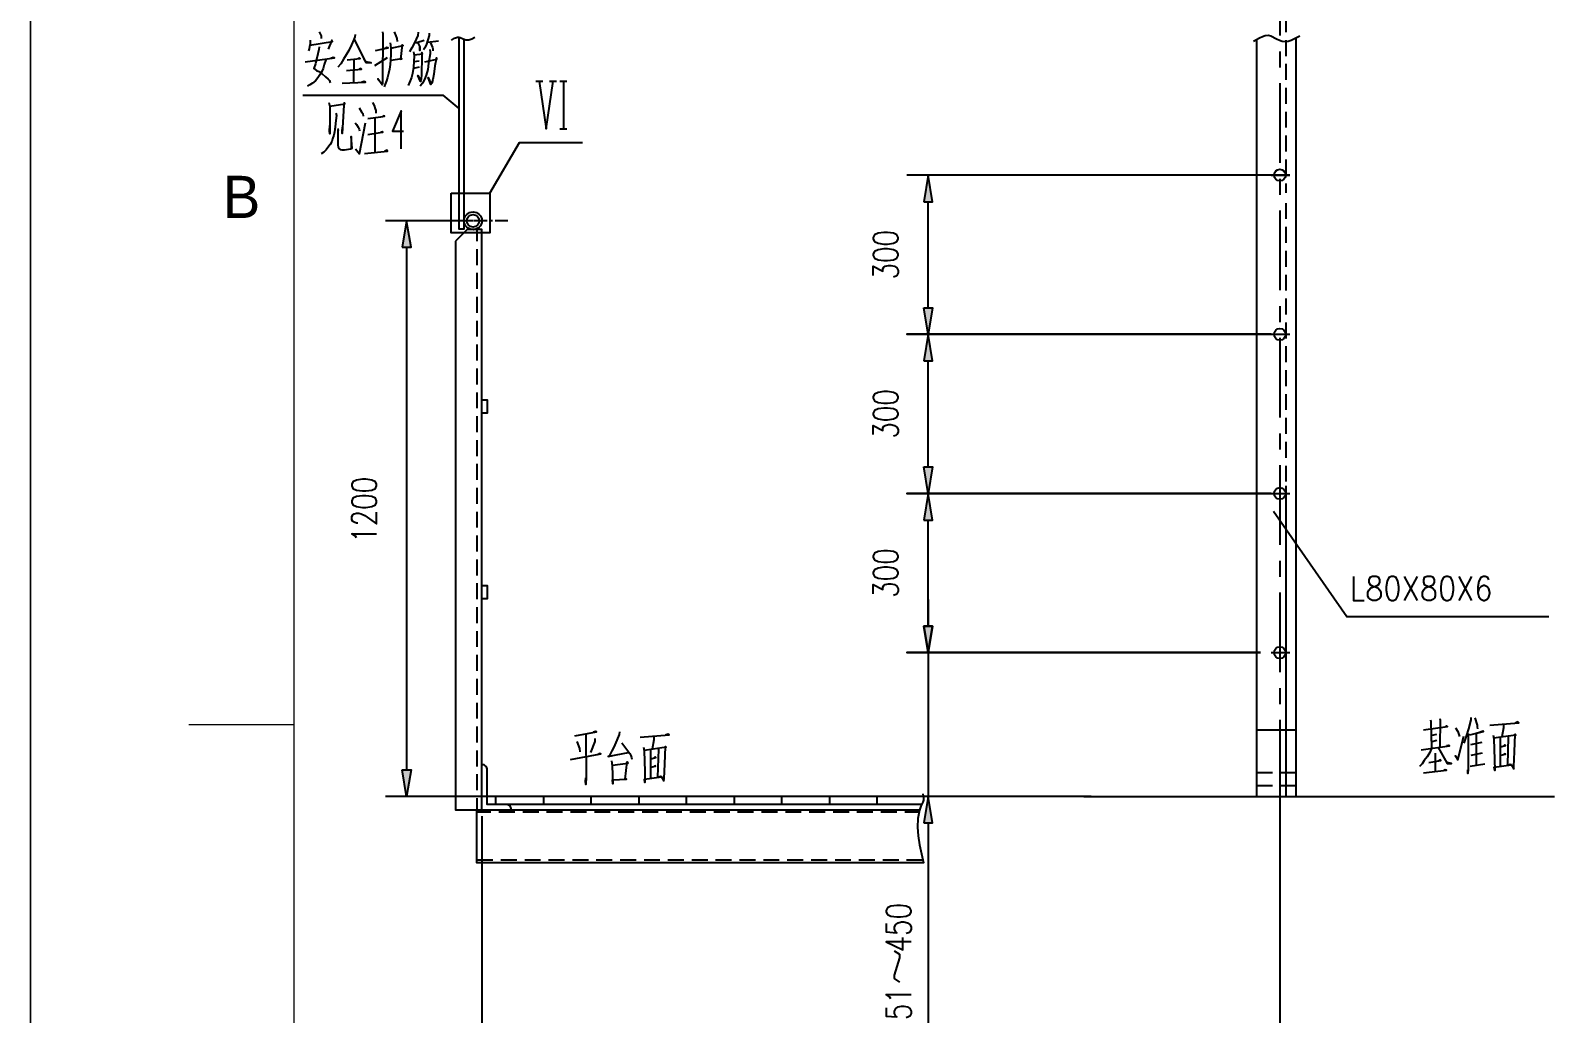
# Model space of a CAD drawing. Extents: x 148 to 221443, y -36682 to 6758.
# Drawn here: x 94232 to 97122, y -8598 to -6734 of the extents above; entities that cross this region are included whole.
import ezdxf
from ezdxf.enums import TextEntityAlignment as Align

# ---------------------------------------------------------------- set-up
doc = ezdxf.new("R2010")
doc.units = 0
doc.header["$LTSCALE"] = 10
doc.header["$MEASUREMENT"] = 0
doc.layers.add('2（细实线）', color=3, linetype='Continuous', lineweight=20)
doc.layers.add('图框层', color=7, linetype='Continuous', lineweight=15)
doc.styles.add('HZ', font='ROMS.SHX', dxfattribs={"width": 0.75, "bigfont": 'GBCBIG.SHX'})

# ---------------------------------------------------------------- blocks, each defined once
blk = doc.blocks.new('1.5a2')
blk.add_line((16115.88, 9926.58), (16125.88, 9926.58))
at = {"layer": '图框层', "ltscale": 10}
for p, q in [((16100.88, 9716.58), (16100.88, 10136.58)), ((16100.88, 10136.58), (16100.88, 9716.58)), ((16125.88, 9726.58), (16125.88, 10126.58))]:
    blk.add_line(p, q, dxfattribs=at)
at = {"style": 'HZ'}
blk.add_text('B', height=4, dxfattribs=at).set_placement((16120.88, 9976.58), align=Align.MIDDLE)

msp = doc.modelspace()

# ---------------------------------------------------------------- linework, layer by layer
at = {"layer": '2（细实线）', "lineweight": -3}
for points in [[(96600.9696, -6593.0335), (96600.9696, -6743.8825)], [(96612.0342, -6707.2193), (96612.0342, -6737.389)], [(94762.3778, -6752.7686), (94762.3778, -6759.4727), (94761.2881, -6764.5008), (94760.1983, -6768.6909), (94759.1086, -6772.8809)], [(94761.8329, -6761.9874), (94804.3319, -6755.2827), (94803.2422, -6752.7686), (94796.159, -6769.5295)], [(94779.2684, -6736.8458), (94781.9928, -6741.8739), (94783.0824, -6744.3879), (94783.0824, -6746.9019), (94783.0824, -6749.416)], [(94847.3757, -6741.8739), (94846.8309, -6746.0639), (94845.1962, -6751.092), (94840.8374, -6761.1488), (94835.3888, -6772.0435), (94830.4851, -6780.4237), (94825.5814, -6788.8044), (94820.6775, -6797.1845), (94814.6842, -6803.8892)], [(94845.1962, -6750.254), (94867.5353, -6794.6711), (94877.8879, -6795.5091), (94868.0803, -6793.8325), (94864.8112, -6788.8044)], [(94899.1372, -6736.8458), (94900.2269, -6741.0358), (94899.6821, -6829.0308), (94899.1372, -6834.8975), (94898.5923, -6837.411), (94890.4194, -6825.6788), (94898.5923, -6835.7355), (94899.6821, -6831.5449)], [(94913.8483, -6757.7961), (94915.4829, -6767.0148), (94914.9381, -6779.5856), (94914.3931, -6790.4804), (94913.8483, -6798.8612), (94912.7587, -6807.2413), (94911.1241, -6815.622), (94908.9448, -6823.1641), (94906.7651, -6829.8688), (94904.5858, -6835.7355), (94902.4063, -6840.763)], [(94915.4829, -6767.8529), (94938.3669, -6762.8248), (94936.7325, -6761.1488), (94933.4634, -6788.8044), (94936.1876, -6787.9664), (94914.9381, -6791.3184)], [(94921.4763, -6736.8458), (94924.7455, -6744.3879), (94926.9249, -6749.416), (94927.4699, -6755.2827)], [(94967.2445, -6737.6832), (94966.1547, -6743.5493), (94960.1614, -6757.7961), (94955.2576, -6767.0148), (94950.8987, -6774.5576)], [(94962.3408, -6756.9587), (94964.5202, -6756.9587), (94978.6865, -6752.7686)], [(94966.6997, -6757.7961), (94970.5137, -6765.3388), (94970.5137, -6772.0435), (94969.9688, -6765.3388)], [(94987.949, -6739.3598), (94987.949, -6743.5493), (94983.0454, -6760.3107), (94979.7763, -6767.0148), (94977.052, -6771.2049)], [(94984.6799, -6756.1207), (95005.9295, -6753.6066)], [(94990.6735, -6757.7961), (94994.4874, -6766.1768), (94995.0322, -6768.6909), (94995.0322, -6772.8809)], [(95030.4258, -6752.2907), (95035.9395, -6748.9051), (95041.4123, -6746.7951), (95044.1205, -6746.6175), (95046.8043, -6747.212), (95052.1354, -6749.8878), (95057.5174, -6752.2321), (95063.0369, -6752.1589), (95068.6655, -6750.0989), (95074.3486, -6747.0454)], [(95044.1882, -6746.623), (95044.1882, -7110.0202), (95054.2472, -7110.0202), (95054.2472, -6751.0078)], [(96551.2682, -6754.668), (96562.2954, -6747.8962), (96567.7834, -6745.3083), (96573.2409, -6743.6774), (96578.6574, -6743.3222), (96584.0249, -6744.51), (96594.6874, -6749.8621), (96600.0417, -6752.6386), (96605.4513, -6754.5509), (96610.9368, -6755.0983), (96616.4904, -6754.4044), (96622.0984, -6752.7167), (96627.7474, -6750.2839), (96639.1135, -6744.1773)], [(96556.71, -6751.1707), (96556.71, -8186.0746), (96632.1522, -8186.0746), (96632.1522, -6748.0402)], [(96612.0342, -6752.4738), (96612.0342, -6782.6435)], [(94753.1152, -6793.8325), (94808.1459, -6786.2904), (94805.9665, -6785.4523), (94801.6075, -6787.1284)], [(94791.8002, -6789.6424), (94789.0758, -6798.8612), (94786.8964, -6806.4033), (94784.1721, -6812.2694), (94780.903, -6818.1361), (94776.5441, -6824.0021), (94772.1852, -6829.8688), (94766.7366, -6834.0589), (94761.8329, -6837.411), (94757.4741, -6839.925)], [(94779.2684, -6765.3388), (94778.7235, -6770.3675), (94772.1852, -6797.1845), (94769.4609, -6806.4033), (94774.3647, -6809.7559), (94778.7235, -6812.2694), (94784.1721, -6815.622), (94791.2553, -6822.3261), (94796.159, -6826.5162), (94798.8833, -6829.0308), (94800.5179, -6833.2209)], [(94832.6645, -6789.6424), (94857.1831, -6787.1284), (94855.0037, -6786.2904), (94852.8242, -6787.9664)], [(94845.1962, -6788.8044), (94844.6514, -6833.2209)], [(94884.971, -6800.5372), (94908.9448, -6785.4523)], [(94886.0606, -6772.0435), (94910.0343, -6767.0148), (94907.8548, -6766.1768), (94902.9512, -6768.6909)], [(94958.5267, -6774.5576), (94959.6164, -6782.0997), (94959.0717, -6792.9951), (94957.9819, -6803.8892), (94956.3473, -6815.622), (94954.7128, -6823.1641), (94951.9885, -6829.8688), (94948.1745, -6838.249)], [(94959.6164, -6780.4237), (94975.4174, -6778.7476), (94974.3277, -6776.2336), (94973.7828, -6782.9377), (94973.2379, -6818.1361), (94972.6932, -6825.6788), (94972.1482, -6829.0308), (94971.6034, -6830.7062), (94966.1547, -6819.8127), (94971.6034, -6829.0308), (94966.1547, -6819.8127)], [(94989.0388, -6770.3675), (94990.1285, -6774.5576), (94989.5836, -6778.7476), (94986.8595, -6796.3465), (94985.2247, -6808.0793), (94981.9557, -6818.9741), (94979.2315, -6827.3548), (94975.4174, -6834.0589), (94971.0584, -6839.925)], [(94979.7763, -6793.8325), (95002.6603, -6788.8044), (95001.5706, -6786.2904), (94998.8461, -6801.3752), (94996.6668, -6817.298), (94995.0322, -6827.3548), (94992.8528, -6834.0589), (94991.2183, -6836.5729), (94985.7697, -6823.1641), (94991.7632, -6835.7355)], [(96600.9696, -6774.0522), (96600.9696, -6804.2225)], [(94831.0299, -6809.7559), (94859.9074, -6807.2413), (94858.2728, -6806.4033), (94856.0934, -6807.2413)], [(94968.8791, -6803.8892), (94958.5267, -6806.4033)], [(94968.8791, -6792.1564), (94959.0717, -6793.8325)], [(96612.0342, -6797.7283), (96612.0342, -6827.898)], [(94822.857, -6834.0589), (94866.9906, -6832.3829), (94864.8112, -6830.7062), (94860.4522, -6832.3829)], [(95190.2183, -6830.0349), (95203.2948, -6830.0349)], [(95196.7566, -6830.0349), (95209.8332, -6920.5439), (95222.9098, -6830.0349)], [(95216.3714, -6830.0349), (95229.4481, -6830.0349)], [(95235.9864, -6830.0349), (95249.0631, -6830.0349)], [(95242.5247, -6830.0349), (95242.5247, -6920.5439)], [(96600.9696, -6834.3922), (96600.9696, -6985.2406)], [(96612.0342, -6842.9829), (96612.0342, -6873.1525)], [(94748.1995, -6856.8055), (95013.7932, -6856.8055), (95044.1882, -6882.3029)], [(94797.776, -6870.7716), (94799.4106, -6878.3137), (94799.4106, -6930.2729), (94798.8658, -6924.4068), (94799.4106, -6914.35)], [(94799.4106, -6877.4763), (94828.2881, -6873.2856), (94826.6536, -6871.6096), (94826.1086, -6875.7996), (94822.8395, -6929.4349), (94822.8395, -6923.5688), (94823.9292, -6915.1881)], [(94880.5945, -6870.7716), (94883.8637, -6876.6383), (94885.4983, -6882.5043), (94886.5879, -6885.8564), (94886.5879, -6890.8845)], [(94810.8526, -6890.8845), (94811.9423, -6895.0751), (94810.8526, -6905.1313), (94809.7629, -6916.8641), (94808.6732, -6926.0828), (94807.0386, -6932.7875), (94804.8591, -6939.4916), (94803.2246, -6944.5197), (94799.9555, -6950.3864), (94795.5965, -6956.2531), (94792.3275, -6960.4426), (94788.5134, -6964.6333), (94783.0649, -6967.9853)], [(94854.9861, -6880.8283), (94859.8898, -6888.3704), (94862.0692, -6891.7231), (94862.6141, -6896.7512)], [(94871.3319, -6900.9412), (94896.3954, -6897.5892), (94903.4785, -6896.7512), (94901.299, -6895.9132), (94898.5747, -6897.5892)], [(94884.9534, -6900.1032), (94884.9534, -6964.6333)], [(94934.8728, -6958.6469), (94934.8728, -6886.8146), (94918.2675, -6925.1246), (94939.024, -6925.1246)], [(96612.0342, -6888.2374), (96612.0342, -6918.4077)], [(94814.1218, -6920.2161), (94815.2115, -6922.7302), (94814.6666, -6924.4068), (94814.6666, -6942.8437), (94814.6666, -6951.2244), (94815.2115, -6955.4145), (94816.8461, -6957.9285), (94819.0255, -6959.6046), (94822.2947, -6960.4426), (94827.1984, -6960.4426), (94838.6404, -6958.7672), (94840.8198, -6957.9285), (94841.9095, -6957.0911), (94839.7301, -6935.3016), (94840.2749, -6957.0911)], [(94847.3581, -6909.3214), (94850.0825, -6912.674), (94853.3516, -6917.7027), (94854.9861, -6921.0548), (94855.531, -6924.4068)], [(94848.4479, -6958.7672), (94855.531, -6967.9853), (94867.5178, -6909.3214)], [(94871.3319, -6931.1109), (94894.7608, -6927.7589), (94900.2094, -6926.9208), (94898.5747, -6926.0828), (94896.3954, -6926.9208)], [(95235.9864, -6920.5439), (95249.0631, -6920.5439)], [(96612.0342, -6933.4925), (96612.0342, -6963.6616)], [(94865.3385, -6967.1473), (94908.9271, -6962.9566), (94907.8373, -6961.2806), (94902.9336, -6963.7952)], [(95102.673, -7042.8315), (95159.0298, -6946.3068), (95278.8102, -6946.3068)], [(96612.0342, -6978.7464), (96612.0342, -7008.9167)], [(96619.8603, -7008.4486), (96584.4636, -7008.4486), (95893.7934, -7008.4486)], [(95925.6466, -7058.7318), (95942.4114, -7058.7318), (95934.0291, -7008.4486), (95925.6466, -7058.7318)], [(96584.4636, -7008.3302), (96619.8603, -7008.3302)], [(96600.9696, -7015.4108), (96600.9696, -7045.5805)], [(95029.9612, -7042.8315), (95102.673, -7042.8315), (95102.673, -7117.8333), (95029.9612, -7117.8333), (95029.9612, -7042.8315)], [(96612.0342, -7024.0015), (96612.0342, -7041.8177)], [(95934.0291, -7259.8634), (95934.0291, -7058.7318)], [(96600.9696, -7075.7496), (96600.9696, -7226.5992)], [(96612.0342, -7061.5955), (96612.0342, -7091.518)], [(95071.0958, -7094.9348), (94904.9669, -7094.9348)], [(94936.8203, -7145.218), (94953.5853, -7145.218), (94945.2027, -7094.9348), (94936.8203, -7145.218)], [(95057.6471, -7094.9348), (95033.7845, -7094.9348)], [(95067.7062, -7094.9348), (95062.6768, -7094.9348)], [(95097.8829, -7094.9348), (95072.7356, -7094.9348)], [(95107.9417, -7094.9348), (95102.9122, -7094.9348)], [(95136.834, -7094.9348), (95112.9712, -7094.9348)], [(96612.0342, -7106.6029), (96612.0342, -7136.7725)], [(95078.0488, -7111.7792), (95078.0488, -7133.5267)], [(95830.0869, -7129.574), (95832.3223, -7134.2677), (95839.0282, -7137.3957), (95850.2048, -7138.96), (95856.9108, -7138.96), (95868.0874, -7137.3957), (95874.7931, -7134.2677), (95877.0287, -7129.574), (95877.0287, -7126.4454), (95874.7931, -7121.7524), (95868.0874, -7118.6243), (95856.9108, -7117.0594), (95850.2048, -7117.0594), (95839.0282, -7118.6243), (95832.3223, -7121.7524), (95830.0869, -7126.4454), (95830.0869, -7129.574)], [(94945.2027, -7145.218), (94945.2027, -8135.7914)], [(95078.0488, -7148.6121), (95078.0488, -7178.7818)], [(95830.0869, -7160.8613), (95832.3223, -7165.5549), (95839.0282, -7168.6829), (95850.2048, -7170.2479), (95856.9108, -7170.2479), (95868.0874, -7168.6829), (95874.7931, -7165.5549), (95877.0287, -7160.8613), (95877.0287, -7157.7326), (95874.7931, -7153.0396), (95868.0874, -7149.9116), (95856.9108, -7148.3466), (95850.2048, -7148.3466), (95839.0282, -7149.9116), (95832.3223, -7153.0396), (95830.0869, -7157.7326), (95830.0869, -7160.8613)], [(96612.0342, -7151.8574), (96612.0342, -7182.027)], [(95078.0488, -7193.8666), (95078.0488, -7224.0363)], [(95830.0869, -7198.4064), (95830.0869, -7181.1976), (95847.9696, -7190.5842), (95847.9696, -7185.8912), (95850.2048, -7182.7625), (95852.4401, -7181.1976), (95859.1462, -7179.6339), (95863.6167, -7179.6339), (95870.3229, -7181.1976), (95874.7931, -7184.3269), (95877.0287, -7189.0198), (95877.0287, -7193.7135), (95874.7931, -7198.4064), (95872.558, -7199.9708), (95868.0874, -7201.5345)], [(96612.0342, -7197.1119), (96612.0342, -7227.2822)], [(95078.0488, -7239.1218), (95078.0488, -7269.2915)], [(96612.0342, -7242.3664), (96612.0342, -7272.5367)], [(95925.6466, -7259.8634), (95942.4114, -7259.8634), (95934.0291, -7310.1459), (95925.6466, -7259.8634)], [(96600.9696, -7256.7689), (96600.9696, -7286.9385)], [(95078.0488, -7284.3763), (95078.0488, -7314.5454)], [(95925.6466, -7360.4291), (95942.4114, -7360.4291), (95934.0291, -7310.1459), (95925.6466, -7360.4291)], [(96584.4636, -7310.1459), (96619.8603, -7310.1459)], [(96612.0342, -7287.6215), (96612.0342, -7317.7912)], [(95078.0488, -7329.6302), (95078.0488, -7359.8005)], [(96600.9696, -7317.1082), (96600.9696, -7467.9569)], [(96612.0342, -7332.876), (96612.0342, -7363.0457)], [(95934.0291, -7561.5607), (95934.0291, -7360.4291)], [(95078.0488, -7374.885), (95078.0488, -7405.055)], [(96612.0342, -7378.1303), (96612.0342, -7408.3005)], [(95078.0488, -7420.1395), (95078.0488, -7450.3092)], [(95830.0869, -7431.272), (95832.3223, -7435.965), (95839.0282, -7439.0937), (95850.2048, -7440.658), (95856.9108, -7440.658), (95868.0874, -7439.0937), (95874.7931, -7435.965), (95877.0287, -7431.272), (95877.0287, -7428.1431), (95874.7931, -7423.4501), (95868.0874, -7420.3211), (95856.9108, -7418.7571), (95850.2048, -7418.7571), (95839.0282, -7420.3211), (95832.3223, -7423.4501), (95830.0869, -7428.1431), (95830.0869, -7431.272)], [(96612.0342, -7423.3854), (96612.0342, -7453.5551)], [(95088.1077, -7434.3446), (95098.1665, -7434.3446), (95098.1665, -7459.4862), (95088.1077, -7459.4862)], [(95830.0869, -7462.5587), (95832.3223, -7467.252), (95839.0282, -7470.3809), (95850.2048, -7471.9453), (95856.9108, -7471.9453), (95868.0874, -7470.3809), (95874.7931, -7467.252), (95877.0287, -7462.5587), (95877.0287, -7459.4303), (95874.7931, -7454.7376), (95868.0874, -7451.6087), (95856.9108, -7450.0443), (95850.2048, -7450.0443), (95839.0282, -7451.6087), (95832.3223, -7454.7376), (95830.0869, -7459.4303), (95830.0869, -7462.5587)], [(95078.0488, -7465.3941), (95078.0488, -7495.564)], [(95830.0869, -7500.1032), (95830.0869, -7482.8956), (95847.9696, -7492.2816), (95847.9696, -7487.5886), (95850.2048, -7484.4599), (95852.4401, -7482.8956), (95859.1462, -7481.3316), (95863.6167, -7481.3316), (95870.3229, -7482.8956), (95874.7931, -7486.0245), (95877.0287, -7490.7178), (95877.0287, -7495.4102), (95874.7931, -7500.1032), (95872.558, -7501.6682), (95868.0874, -7503.2322)], [(96612.0342, -7468.6399), (96612.0342, -7498.8093)], [(95078.0488, -7510.6492), (95078.0488, -7540.8186)], [(96600.9696, -7498.1269), (96600.9696, -7528.2966)], [(96612.0342, -7513.8944), (96612.0342, -7544.0641)], [(95078.0488, -7555.9034), (95078.0488, -7586.0737)], [(95925.6466, -7561.5607), (95942.4114, -7561.5607), (95934.0291, -7611.843), (95925.6466, -7561.5607)], [(96600.9696, -7558.466), (96600.9696, -7709.3146)], [(96612.0342, -7559.1489), (96612.0342, -7589.3192)], [(94841.2606, -7597.4848), (94843.4958, -7602.1781), (94850.2019, -7605.3065), (94861.3784, -7606.8711), (94868.0844, -7606.8711), (94879.2608, -7605.3065), (94885.9669, -7602.1781), (94888.2022, -7597.4848), (94888.2022, -7594.3565), (94885.9669, -7589.6632), (94879.2608, -7586.5342), (94868.0844, -7584.9702), (94861.3784, -7584.9702), (94850.2019, -7586.5342), (94843.4958, -7589.6632), (94841.2606, -7594.3565), (94841.2606, -7597.4848)], [(96612.0342, -7597.5407), (96612.0342, -7612.7375)], [(94841.2606, -7628.7717), (94843.4958, -7633.4647), (94850.2019, -7636.594), (94861.3784, -7638.158), (94868.0844, -7638.158), (94879.2608, -7636.594), (94885.9669, -7633.4647), (94888.2022, -7628.7717), (94888.2022, -7625.6434), (94885.9669, -7620.9504), (94879.2608, -7617.8217), (94868.0844, -7616.2574), (94861.3784, -7616.2574), (94850.2019, -7617.8217), (94843.4958, -7620.9504), (94841.2606, -7625.6434), (94841.2606, -7628.7717)], [(95078.0488, -7601.1585), (95078.0488, -7631.3282)], [(95925.6466, -7662.1265), (95942.4114, -7662.1265), (95934.0291, -7611.843), (95925.6466, -7662.1265)], [(96584.4636, -7611.843), (96619.8603, -7611.843)], [(96612.0342, -7604.4041), (96612.0342, -7634.5734)], [(96612.0342, -7627.8226), (96612.0342, -7657.9917)], [(94852.4371, -7667.8809), (94850.2019, -7667.8809), (94845.7313, -7666.3166), (94843.4958, -7664.752), (94841.2606, -7661.6239), (94841.2606, -7655.3657), (94843.4958, -7652.2376), (94845.7313, -7650.6727), (94850.2019, -7649.1083), (94854.6724, -7649.1083), (94859.1431, -7650.6727), (94865.849, -7653.8016), (94888.2022, -7669.4453), (94888.2022, -7647.5446)], [(95078.0488, -7646.413), (95078.0488, -7676.5824)], [(97110.7305, -7845.5875), (96727.9046, -7845.5875), (96589.1968, -7645.9248)], [(96612.0342, -7649.6583), (96612.0342, -7679.8286)], [(95934.0291, -7812.9749), (95934.0291, -7863.2581), (95934.0291, -7662.1265)], [(96612.0342, -7673.0765), (96612.0342, -7703.2468)], [(94850.2019, -7696.0395), (94847.9664, -7692.9102), (94841.2606, -7688.2175), (94888.2022, -7688.2175)], [(95078.0488, -7691.6676), (95078.0488, -7721.8372)], [(96612.0342, -7694.9134), (96612.0342, -7725.0831)], [(95078.0488, -7736.9221), (95078.0488, -7767.0917)], [(95830.0869, -7732.9694), (95832.3223, -7737.6624), (95839.0282, -7740.7914), (95850.2048, -7742.3554), (95856.9108, -7742.3554), (95868.0874, -7740.7914), (95874.7931, -7737.6624), (95877.0287, -7732.9694), (95877.0287, -7729.8405), (95874.7931, -7725.1475), (95868.0874, -7722.0191), (95856.9108, -7720.4545), (95850.2048, -7720.4545), (95839.0282, -7722.0191), (95832.3223, -7725.1475), (95830.0869, -7729.8405), (95830.0869, -7732.9694)], [(96600.9696, -7739.4846), (96600.9696, -7769.6543)], [(96612.0342, -7718.3317), (96612.0342, -7748.5014)], [(96612.0342, -7740.1676), (96612.0342, -7770.3373)], [(95830.0869, -7764.2564), (95832.3223, -7768.9494), (95839.0282, -7772.0786), (95850.2048, -7773.6427), (95856.9108, -7773.6427), (95868.0874, -7772.0786), (95874.7931, -7768.9494), (95877.0287, -7764.2564), (95877.0287, -7761.1277), (95874.7931, -7756.4347), (95868.0874, -7753.306), (95856.9108, -7751.7414), (95850.2048, -7751.7414), (95839.0282, -7753.306), (95832.3223, -7756.4347), (95830.0869, -7761.1277), (95830.0869, -7764.2564)], [(96612.0342, -7763.5859), (96612.0342, -7793.7559)], [(96740.3847, -7769.2054), (96740.3847, -7814.4599), (96761.0775, -7814.4599)], [(96776.5969, -7769.2054), (96771.4242, -7771.3602), (96769.6996, -7775.6699), (96769.6996, -7779.9805), (96771.4242, -7784.2905), (96774.8726, -7786.4451), (96781.7702, -7788.6002), (96786.9433, -7790.7548), (96790.3921, -7795.0654), (96792.1163, -7799.3751), (96792.1163, -7805.8396), (96790.3921, -7810.1502), (96788.6678, -7812.3051), (96783.4945, -7814.4599), (96776.5969, -7814.4599), (96771.4242, -7812.3051), (96769.6996, -7810.1502), (96767.9751, -7805.8396), (96767.9751, -7799.3751), (96769.6996, -7795.0654), (96773.1481, -7790.7548), (96778.3214, -7788.6002), (96785.219, -7786.4451), (96788.6678, -7784.2905), (96790.3921, -7779.9805), (96790.3921, -7775.6699), (96788.6678, -7771.3602), (96783.4945, -7769.2054), (96776.5969, -7769.2054)], [(96812.8093, -7769.2054), (96807.636, -7771.3602), (96804.1872, -7777.8254), (96802.463, -7788.6002), (96802.463, -7795.0654), (96804.1872, -7805.8396), (96807.636, -7812.3051), (96812.8093, -7814.4599), (96816.2578, -7814.4599), (96821.4312, -7812.3051), (96824.8797, -7805.8396), (96826.6042, -7795.0654), (96826.6042, -7788.6002), (96824.8797, -7777.8254), (96821.4312, -7771.3602), (96816.2578, -7769.2054), (96812.8093, -7769.2054)], [(96836.9506, -7769.2054), (96861.0918, -7814.4599)], [(96861.0918, -7769.2054), (96836.9506, -7814.4599)], [(96880.0603, -7769.2054), (96874.887, -7771.3602), (96873.1624, -7775.6699), (96873.1624, -7779.9805), (96874.887, -7784.2905), (96878.3358, -7786.4451), (96885.2334, -7788.6002), (96890.4067, -7790.7548), (96893.8555, -7795.0654), (96895.5797, -7799.3751), (96895.5797, -7805.8396), (96893.8555, -7810.1502), (96892.1309, -7812.3051), (96886.9579, -7814.4599), (96880.0603, -7814.4599), (96874.887, -7812.3051), (96873.1624, -7810.1502), (96871.4385, -7805.8396), (96871.4385, -7799.3751), (96873.1624, -7795.0654), (96876.6115, -7790.7548), (96881.7846, -7788.6002), (96888.6822, -7786.4451), (96892.1309, -7784.2905), (96893.8555, -7779.9805), (96893.8555, -7775.6699), (96892.1309, -7771.3602), (96886.9579, -7769.2054), (96880.0603, -7769.2054)], [(96916.2722, -7769.2054), (96911.0991, -7771.3602), (96907.6504, -7777.8254), (96905.9258, -7788.6002), (96905.9258, -7795.0654), (96907.6504, -7805.8396), (96911.0991, -7812.3051), (96916.2722, -7814.4599), (96919.721, -7814.4599), (96924.8946, -7812.3051), (96928.3431, -7805.8396), (96930.0673, -7795.0654), (96930.0673, -7788.6002), (96928.3431, -7777.8254), (96924.8946, -7771.3602), (96919.721, -7769.2054), (96916.2722, -7769.2054)], [(96940.4137, -7769.2054), (96964.5553, -7814.4599)], [(96964.5553, -7769.2054), (96940.4137, -7814.4599)], [(96997.3183, -7775.6699), (96995.5944, -7771.3602), (96990.421, -7769.2054), (96986.9726, -7769.2054), (96981.7989, -7771.3602), (96978.3504, -7777.8254), (96976.6259, -7788.6002), (96976.6259, -7799.3751), (96978.3504, -7807.9948), (96981.7989, -7812.3051), (96986.9726, -7814.4599), (96988.6965, -7814.4599), (96993.8698, -7812.3051), (96997.3183, -7807.9948), (96999.0429, -7801.5302), (96999.0429, -7799.3751), (96997.3183, -7792.9102), (96993.8698, -7788.6002), (96988.6965, -7786.4451), (96986.9726, -7786.4451), (96981.7989, -7788.6002), (96978.3504, -7792.9102), (96976.6259, -7799.3751)], [(95078.0488, -7782.1769), (95078.0488, -7812.3466)], [(95088.1077, -7786.3255), (95098.1665, -7786.3255), (95098.1665, -7811.4661), (95088.1077, -7811.4661)], [(95830.0869, -7801.8015), (95830.0869, -7784.593), (95847.9696, -7793.9793), (95847.9696, -7789.286), (95850.2048, -7786.1573), (95852.4401, -7784.593), (95859.1462, -7783.0289), (95863.6167, -7783.0289), (95870.3229, -7784.593), (95874.7931, -7787.7222), (95877.0287, -7792.4152), (95877.0287, -7797.1082), (95874.7931, -7801.8015), (95872.558, -7803.3656), (95868.0874, -7804.9296)], [(96600.9696, -7799.824), (96600.9696, -7950.673)], [(96612.0342, -7785.4227), (96612.0342, -7815.5921)], [(95078.0488, -7827.4317), (95078.0488, -7857.6011)], [(96612.0342, -7808.8407), (96612.0342, -7839.0107)], [(96612.0342, -7830.677), (96612.0342, -7860.8463)], [(96612.0342, -7854.0955), (96612.0342, -7884.2649)], [(95078.0488, -7872.6862), (95078.0488, -7902.8559)], [(95925.6466, -7863.2581), (95934.0291, -7913.5407), (95942.4114, -7863.2581), (95925.6466, -7863.2581), (95942.4114, -7863.2581), (95934.0291, -7913.5407), (95925.6466, -7863.2581)], [(96612.0342, -7875.9312), (96612.0342, -7906.1011)], [(95934.0291, -7913.5407), (95934.0291, -8186.0746)], [(96584.4636, -7913.5407), (96619.8603, -7913.5407)], [(96612.0342, -7899.35), (96612.0342, -7929.5197)], [(95078.0488, -7917.9404), (95078.0488, -7948.1101)], [(96612.0342, -7921.186), (96612.0342, -7951.3557)], [(96612.0342, -7944.6046), (96612.0342, -7974.7742)], [(95078.0488, -7963.195), (95078.0488, -7993.3652)], [(96612.0342, -7966.4405), (96612.0342, -7996.6105)], [(96600.9696, -7980.8424), (96600.9696, -8011.0123)], [(96612.0342, -7989.8594), (96612.0342, -8020.0294)], [(95078.0488, -8008.4501), (95078.0488, -8038.6195)], [(96612.0342, -8011.6956), (96612.0342, -8041.8653)], [(95078.0488, -8053.7043), (95078.0488, -8083.8743)], [(96632.1522, -8060.3669), (96556.71, -8060.3669)], [(96600.9696, -8041.182), (96600.9696, -8186.0746)], [(96600.9696, -8047.6139), (96600.9696, -8824.3592)], [(96612.0342, -8035.1142), (96612.0342, -8065.2842)], [(96612.0342, -8056.9501), (96612.0342, -8087.1201)], [(96886.3158, -8040.6947), (96887.4056, -8044.047), (96888.4954, -8094.3299), (96885.226, -8102.7106), (96880.3225, -8111.0908), (96874.8739, -8117.7955), (96870.515, -8124.4996), (96865.6115, -8129.5277)], [(96873.2396, -8059.9699), (96919.0075, -8053.2658), (96916.8279, -8052.4274), (96913.0138, -8054.9418)], [(96904.2962, -8038.1809), (96904.8412, -8041.533), (96904.2962, -8091.8156)], [(96934.2632, -8055.7795), (96938.6223, -8063.3219), (96941.3463, -8072.5407)], [(96963.1411, -8036.5043), (96963.1411, -8040.6947), (96958.7819, -8058.2935), (96954.4231, -8071.7026), (96949.5196, -8085.1115)], [(96970.7692, -8037.3426), (96975.1278, -8050.7511), (96975.1278, -8054.1035), (96975.6725, -8058.2935)], [(96999.1015, -8050.7511), (97054.1323, -8046.561), (97051.9524, -8044.8847), (97047.0492, -8047.3988)], [(97025.2547, -8049.9131), (97025.2547, -8055.7795), (97021.9857, -8073.3787)], [(95264.1566, -8071.1292), (95305.021, -8063.5865), (95303.3864, -8062.7488), (95299.5725, -8064.4245)], [(95267.9707, -8082.0237), (95272.8744, -8095.4325), (95273.4193, -8101.2989)], [(95284.8614, -8067.7772), (95285.406, -8149.9061), (95284.8614, -8163.3146), (95284.3165, -8157.4485), (95284.8614, -8150.7438)], [(95301.7518, -8076.1579), (95301.7518, -8082.0237), (95293.579, -8102.9749)], [(95348.6097, -8063.5865), (95348.0649, -8068.6152), (95343.7059, -8079.5093), (95338.2574, -8092.9185), (95334.4434, -8099.6226), (95329.5397, -8109.6793), (95327.3602, -8110.5173), (95342.6162, -8107.165), (95366.0451, -8102.9749)], [(95353.5135, -8084.5377), (95368.2247, -8104.651), (95370.404, -8108.8413), (95371.4937, -8112.1934), (95372.0386, -8115.5457)], [(95387.8395, -8073.6433), (95442.8701, -8069.4532), (95440.6908, -8067.7772), (95435.787, -8070.2912)], [(95428.704, -8149.0681), (95433.0628, -8156.6105), (95433.6075, -8152.4198), (95434.6973, -8124.7642), (95435.787, -8091.2427), (95437.4215, -8092.9185), (95412.903, -8096.2708), (95395.4674, -8098.7852)], [(95413.9928, -8072.8049), (95413.9928, -8078.6716), (95410.7236, -8096.2708)], [(96612.0342, -8080.369), (96612.0342, -8110.5384)], [(96868.8805, -8097.6823), (96922.8216, -8090.1398), (96920.642, -8089.3015), (96916.8279, -8090.1398)], [(96888.4954, -8070.0266), (96889.5852, -8070.0266), (96898.3028, -8068.35)], [(96889.0401, -8081.7591), (96898.8476, -8079.2451)], [(96933.1737, -8110.2531), (96933.7188, -8109.4151), (96938.6223, -8116.9572), (96949.5196, -8071.7026)], [(96957.6922, -8066.6743), (96958.2372, -8123.6619), (96957.6922, -8134.556), (96957.1474, -8142.9368), (96957.1474, -8135.3944)], [(96960.9612, -8069.1883), (96987.1148, -8063.3219), (96986.025, -8062.4842), (96981.1211, -8064.1602), (96972.9485, -8066.6743), (96972.9485, -8127.0136)], [(96963.1411, -8087.6258), (96984.3905, -8083.4348)], [(97005.6399, -8070.0266), (97006.7296, -8076.7304), (97007.8194, -8116.1188), (97008.3642, -8137.0701), (97007.2744, -8130.3657), (97039.421, -8126.1759), (97037.7865, -8125.3379), (97035.0619, -8127.0136)], [(97039.966, -8126.1759), (97044.3249, -8133.7183), (97044.8696, -8129.5277), (97045.9594, -8101.8726), (97047.0492, -8068.35), (97048.6837, -8070.0266), (97024.1649, -8073.3787), (97006.7296, -8075.8924)], [(97018.7163, -8075.055), (97018.7163, -8127.8519)], [(97019.2614, -8091.8156), (97029.0688, -8089.3015), (97027.4346, -8088.4635), (97025.7998, -8090.1398)], [(97033.9724, -8073.3787), (97032.3379, -8127.0136)], [(95078.0488, -8098.9591), (95078.0488, -8129.1288)], [(95255.9839, -8116.384), (95313.1939, -8105.489), (95310.4696, -8104.651), (95306.6556, -8107.165)], [(95333.8986, -8118.8981), (95334.9882, -8128.1165), (95336.0779, -8162.4763), (95335.5331, -8154.9342), (95362.2313, -8153.2578), (95359.5068, -8153.2578), (95363.3208, -8120.5741), (95364.4107, -8123.9265), (95335.5331, -8127.2782)], [(95394.3777, -8092.9185), (95395.4674, -8099.6226), (95396.5571, -8139.0113), (95397.1022, -8159.9622), (95396.0124, -8153.2578), (95428.1589, -8149.0681), (95426.5244, -8148.2294), (95423.8001, -8149.9061)], [(95407.4544, -8097.9465), (95407.4544, -8150.7438)], [(95407.9992, -8114.7074), (95417.8068, -8112.1934), (95416.1722, -8111.3557), (95414.5374, -8113.0317)], [(95422.7103, -8096.2708), (95421.0758, -8149.9061)], [(96612.0342, -8102.2047), (96612.0342, -8132.3743)], [(96883.5915, -8121.9852), (96906.4757, -8117.7955), (96905.3859, -8116.9572), (96901.0271, -8119.4712)], [(96895.5785, -8104.3864), (96895.5785, -8137.9081)], [(96901.0271, -8093.4916), (96918.4624, -8123.6619), (96926.0906, -8123.6619), (96918.4624, -8121.9852), (96915.1934, -8117.7955)], [(96963.6858, -8107.7384), (96984.9352, -8103.5484)], [(97019.8061, -8107.7384), (97028.5238, -8106.0621), (97026.8892, -8105.225), (97025.2547, -8106.9004)], [(94936.8203, -8135.7914), (94953.5853, -8135.7914), (94945.2027, -8186.0746), (94936.8203, -8135.7914)], [(95078.0488, -8144.2136), (95078.0488, -8174.3839)], [(95921.9416, -8201.1591), (95098.1665, -8201.1591), (95098.1665, -8135.7914)], [(95408.5442, -8130.6303), (95417.2619, -8128.9545), (95415.6272, -8128.1165), (95413.9928, -8129.7922)], [(96586.8871, -8141.2992), (96556.71, -8141.2992)], [(96632.1522, -8141.2992), (96601.9755, -8141.2992)], [(96612.0342, -8125.6229), (96612.0342, -8155.7926)], [(96612.0342, -8147.4592), (96612.0342, -8177.3817)], [(96873.2396, -8141.2604), (96916.8279, -8136.2324), (96914.6483, -8135.3944), (96911.9243, -8137.0701)], [(96962.0513, -8128.69), (96989.8391, -8124.4996)], [(96586.8871, -8165.9611), (96556.71, -8165.9611)], [(96632.1522, -8165.9611), (96601.9755, -8165.9611)], [(96612.0342, -8170.8775), (96612.0342, -8186.0746)], [(95113.8818, -8186.0746), (94904.9669, -8186.0746)], [(95923.991, -8181.2083), (95925.4934, -8189.5298), (95925.2042, -8193.5123), (95923.7946, -8197.3029), (95920.3919, -8204.7944), (95917.7535, -8212.4363), (95914.5775, -8228.1315), (95913.8021, -8244.2973), (95914.9476, -8260.839), (95917.5333, -8277.6633), (95925.1066, -8311.7817), (95078.0488, -8311.7817), (95078.0488, -8211.2162)], [(95078.0488, -8189.4688), (95078.0488, -8211.2162), (95918.1222, -8211.2162)], [(95925.0763, -8186.0746), (95113.8818, -8186.0746), (95113.8818, -8201.1591)], [(95205.0045, -8186.0746), (95205.0045, -8201.1591)], [(95294.5257, -8186.0746), (95294.5257, -8201.1591)], [(95385.6486, -8186.0746), (95385.6486, -8201.1591)], [(95475.1697, -8186.0746), (95475.1697, -8201.1591)], [(95566.2925, -8186.0746), (95566.2925, -8201.1591)], [(95655.8137, -8186.0746), (95655.8137, -8201.1591)], [(95746.9364, -8186.0746), (95746.9364, -8201.1591)], [(95836.4574, -8186.0746), (95836.4574, -8201.1591)], [(96243.0669, -8186.0746), (95893.7934, -8186.0746)], [(95925.6466, -8236.3569), (95942.4114, -8236.3569), (95934.0291, -8186.0746), (95925.6466, -8236.3569)], [(96228.9841, -8186.0746), (97121.7357, -8186.0746)], [(95105.0889, -8216.244), (95078.0488, -8216.244)], [(95088.1077, -8223.7864), (95088.1077, -8824.3592)], [(95150.3538, -8216.244), (95120.1773, -8216.244)], [(95195.6192, -8216.244), (95165.4423, -8216.244)], [(95240.8843, -8216.244), (95210.7075, -8216.244)], [(95286.1495, -8216.244), (95255.9726, -8216.244)], [(95331.4145, -8216.244), (95301.2377, -8216.244)], [(95376.6797, -8216.244), (95346.5029, -8216.244)], [(95421.9448, -8216.244), (95391.7681, -8216.244)], [(95467.2101, -8216.244), (95437.0333, -8216.244)], [(95512.4752, -8216.244), (95482.2983, -8216.244)], [(95557.7402, -8216.244), (95527.5634, -8216.244)], [(95603.0054, -8216.244), (95572.8287, -8216.244)], [(95648.2705, -8216.244), (95618.0939, -8216.244)], [(95693.5357, -8216.244), (95663.3588, -8216.244)], [(95738.801, -8216.244), (95708.624, -8216.244)], [(95784.0661, -8216.244), (95753.8894, -8216.244)], [(95829.3313, -8216.244), (95799.1544, -8216.244)], [(95874.5962, -8216.244), (95844.4196, -8216.244)], [(95916.7248, -8216.244), (95889.6848, -8216.244)], [(95934.0291, -8236.3569), (95934.0291, -8286.6401), (95934.0291, -8698.6195)], [(95108.6777, -8306.7536), (95078.0488, -8306.7536)], [(95153.9428, -8306.7536), (95123.7661, -8306.7536)], [(95199.208, -8306.7536), (95169.0311, -8306.7536)], [(95244.4731, -8306.7536), (95214.2963, -8306.7536)], [(95289.7383, -8306.7536), (95259.5615, -8306.7536)], [(95335.0034, -8306.7536), (95304.8266, -8306.7536)], [(95380.2685, -8306.7536), (95350.0918, -8306.7536)], [(95425.5338, -8306.7536), (95395.357, -8306.7536)], [(95470.7989, -8306.7536), (95440.622, -8306.7536)], [(95516.064, -8306.7536), (95485.8872, -8306.7536)], [(95561.3291, -8306.7536), (95531.1524, -8306.7536)], [(95606.5941, -8306.7536), (95576.4174, -8306.7536)], [(95651.8596, -8306.7536), (95621.6825, -8306.7536)], [(95697.1247, -8306.7536), (95666.948, -8306.7536)], [(95742.3896, -8306.7536), (95712.213, -8306.7536)], [(95787.6546, -8306.7536), (95757.4781, -8306.7536)], [(95832.92, -8306.7536), (95802.7433, -8306.7536)], [(95878.1852, -8306.7536), (95848.0086, -8306.7536)], [(95923.9023, -8306.7536), (95893.2735, -8306.7536)], [(95854.6233, -8405.257), (95856.8587, -8409.95), (95863.5647, -8413.0781), (95874.7413, -8414.6427), (95881.447, -8414.6427), (95892.6238, -8413.0781), (95899.3296, -8409.95), (95901.565, -8405.257), (95901.565, -8402.1278), (95899.3296, -8397.4348), (95892.6238, -8394.3058), (95881.447, -8392.7415), (95874.7413, -8392.7415), (95863.5647, -8394.3058), (95856.8587, -8397.4348), (95854.6233, -8402.1278), (95854.6233, -8405.257)], [(95854.6233, -8427.1577), (95854.6233, -8442.801), (95874.7413, -8444.3653), (95872.5057, -8442.801), (95870.2706, -8438.108), (95870.2706, -8433.415), (95872.5057, -8428.722), (95876.9764, -8425.593), (95883.6823, -8424.029), (95888.1531, -8424.029), (95894.8588, -8425.593), (95899.3296, -8428.722), (95901.565, -8433.415), (95901.565, -8438.108), (95899.3296, -8442.801), (95897.0943, -8444.3653), (95892.6238, -8445.9299)], [(95901.565, -8461.5733), (95854.6233, -8461.5733), (95885.9177, -8477.2169), (95885.9177, -8453.7516)], [(95880.2741, -8537.9844), (95870.2147, -8531.4478), (95870.2147, -8524.911), (95880.2741, -8492.2269), (95880.2741, -8485.6904), (95870.2147, -8479.1538)], [(95863.5647, -8569.5139), (95861.3292, -8566.3856), (95854.6233, -8561.692), (95901.565, -8561.692)], [(95854.6233, -8586.7219), (95854.6233, -8602.3655), (95874.7413, -8603.9301), (95872.5057, -8602.3655), (95870.2706, -8597.6725), (95870.2706, -8592.9792), (95872.5057, -8588.2862), (95876.9764, -8585.1578), (95883.6823, -8583.5929), (95888.1531, -8583.5929), (95894.8588, -8585.1578), (95899.3296, -8588.2862), (95901.565, -8592.9792), (95901.565, -8597.6725), (95899.3296, -8602.3655), (95897.0943, -8603.9301), (95892.6238, -8605.4945)]]:
    msp.add_lwpolyline(points, dxfattribs=at)
for points in [[(95037.8132, -7133.7891), (95037.8132, -8211.2162), (95088.1077, -8211.2162), (95088.1077, -7111.7792), (95059.8279, -7111.7792)], [(96584.4636, -7310.1459), (95893.7934, -7310.1459)], [(96584.4636, -7611.843), (95893.7934, -7611.843)], [(96564.3456, -7913.5407), (95893.7934, -7913.5407)]]:
    msp.add_lwpolyline(points, close=True, dxfattribs=at)
for centre, radius in [((96600.9694, -7008.3302), 11.0648), ((96600.9694, -7008.4486), 11.0648), ((95071.0958, -7094.9348), 16.8486), ((95071.0958, -7094.9348), 11.8192), ((96600.9694, -7310.1459), 11.0648), ((96600.9694, -7611.843), 11.0648), ((96600.9694, -7913.5407), 11.0648)]:
    msp.add_circle(centre, radius, dxfattribs=at)
for centre, radius, start, end in [((95088.1091, -8135.7925), 10.0575, 0.0061724, 90.0077356), ((95133.4745, -8211.2172), 10.0578, 0.0056394, 90.00653)]:
    msp.add_arc(centre, radius, start, end, dxfattribs=at)
at = {"layer": '2（细实线）', "transparency": 33554559}
for points in [[(95925.6466, -7058.7318), (95942.4114, -7058.7318), (95925.6466, -7058.7318), (95934.0291, -7008.4486)], [(94936.8203, -7145.218), (94953.5853, -7145.218), (94936.8203, -7145.218), (94945.2027, -7094.9348)], [(95925.6466, -7259.8634), (95942.4114, -7259.8634), (95925.6466, -7259.8634), (95934.0291, -7310.1459)], [(95925.6466, -7360.4291), (95942.4114, -7360.4291), (95925.6466, -7360.4291), (95934.0291, -7310.1459)], [(95925.6466, -7561.5607), (95942.4114, -7561.5607), (95925.6466, -7561.5607), (95934.0291, -7611.843)], [(95925.6466, -7662.1265), (95942.4114, -7662.1265), (95925.6466, -7662.1265), (95934.0291, -7611.843)], [(95925.6466, -7863.2581), (95942.4114, -7863.2581), (95925.6466, -7863.2581), (95934.0291, -7913.5407)], [(95925.6466, -7863.2581), (95942.4114, -7863.2581), (95925.6466, -7863.2581), (95934.0291, -7913.5407)], [(94936.8203, -8135.7914), (94953.5853, -8135.7914), (94936.8203, -8135.7914), (94945.2027, -8186.0746)], [(95925.6466, -8236.3569), (95942.4114, -8236.3569), (95925.6466, -8236.3569), (95934.0291, -8186.0746)]]:
    msp.add_solid(points, dxfattribs=at)

# ---------------------------------------------------------------- block references
at = {"layer": '2（细实线）', "xscale": 20, "yscale": 20, "zscale": 20}
msp.add_blockref('1.5a2', (-227785.5272, -206581.2694), dxfattribs=at)

doc.saveas('drawing.dxf')
